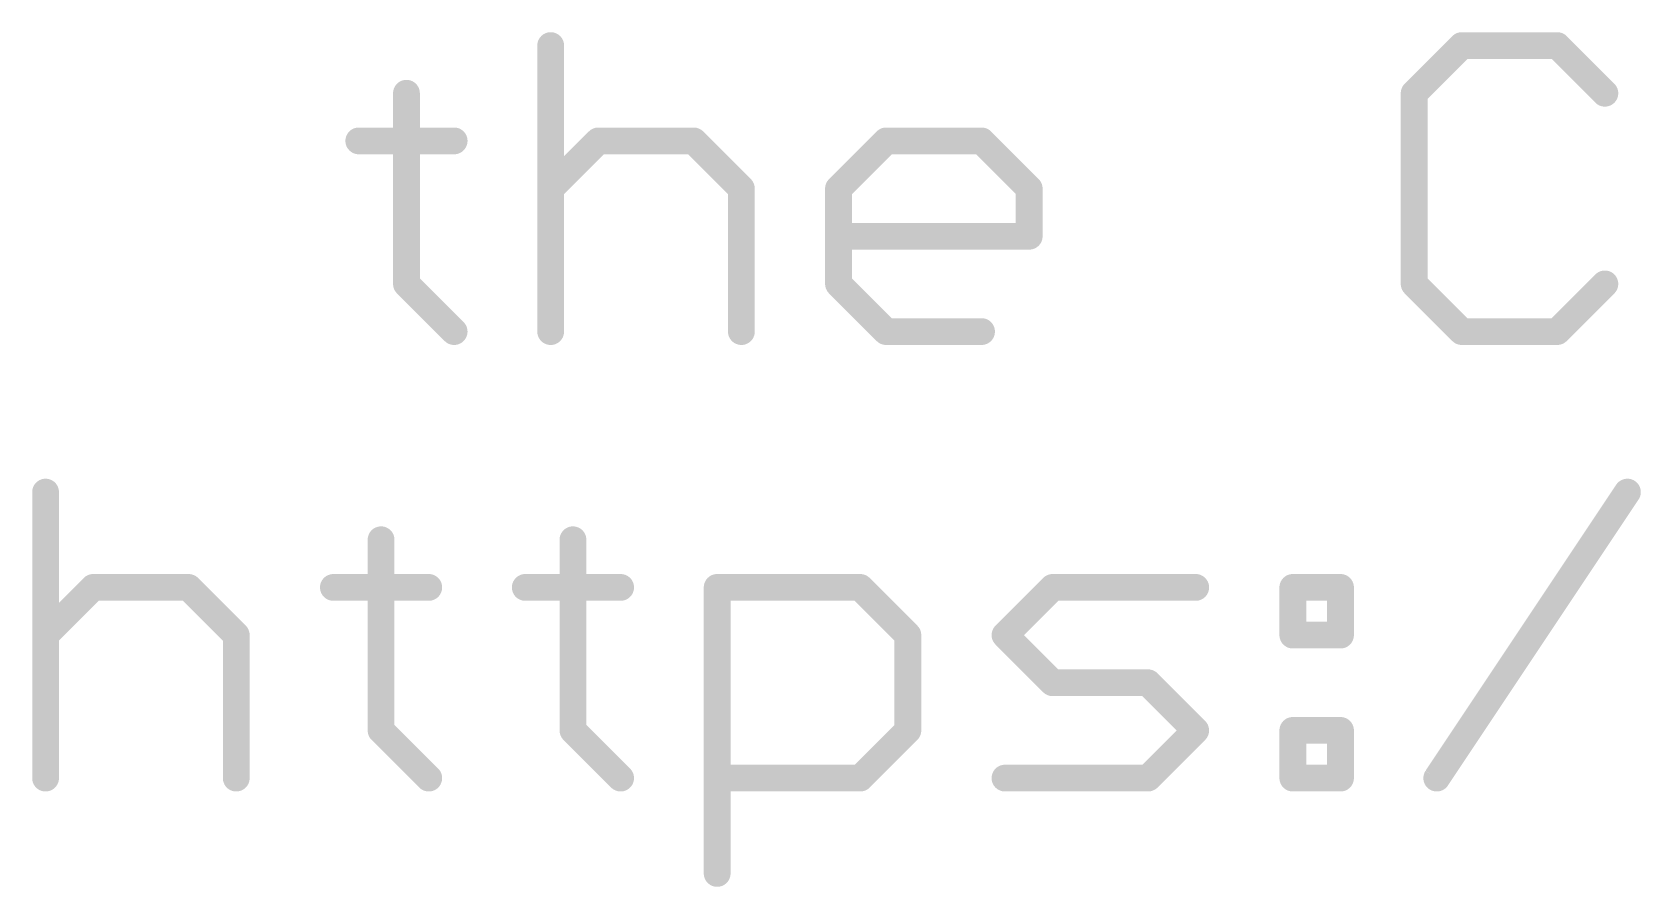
# Model space of a CAD drawing. Extents: x -22 to 88, y -20 to 45.
# Drawn here: x 0.37 to 9.52, y -11.97 to -7.11 of the extents above; entities that cross this region are included whole.
import ezdxf

# ---------------------------------------------------------------- set-up
doc = ezdxf.new("R2010")
doc.units = 0
doc.layers.add('51', color=53, linetype='CONTINUOUS')

msp = doc.modelspace()

# ---------------------------------------------------------------- linework, layer by layer
at = {"layer": '51', "const_width": 0.1524}
for points in [[(3.3164, -7.1868), (3.3164, -8.8138)], [(3.3164, -7.1868), (3.3164, -8.8138)], [(8.499, -7.1868), (8.2279, -7.458)], [(8.499, -7.1868), (8.2279, -7.458)], [(9.0414, -7.1868), (8.499, -7.1868)], [(9.0414, -7.1868), (8.499, -7.1868)], [(9.3125, -7.458), (9.0414, -7.1868)], [(9.3125, -7.458), (9.0414, -7.1868)], [(2.4961, -7.458), (2.4961, -8.5426)], [(2.4961, -7.458), (2.4961, -8.5426)], [(8.2279, -7.458), (8.2279, -8.5426)], [(8.2279, -7.458), (8.2279, -8.5426)], [(2.225, -7.7291), (2.7673, -7.7291)], [(2.225, -7.7291), (2.7673, -7.7291)], [(3.3164, -8.0003), (3.5876, -7.7291)], [(3.3164, -8.0003), (3.5876, -7.7291)], [(3.5876, -7.7291), (4.1299, -7.7291)], [(3.5876, -7.7291), (4.1299, -7.7291)], [(4.1299, -7.7291), (4.4011, -8.0003)], [(4.1299, -7.7291), (4.4011, -8.0003)], [(4.9536, -8.0003), (5.2247, -7.7291)], [(4.9536, -8.0003), (5.2247, -7.7291)], [(5.2247, -7.7291), (5.7671, -7.7291)], [(5.2247, -7.7291), (5.7671, -7.7291)], [(5.7671, -7.7291), (6.0382, -8.0003)], [(5.7671, -7.7291), (6.0382, -8.0003)], [(4.4011, -8.0003), (4.4011, -8.8138)], [(4.4011, -8.0003), (4.4011, -8.8138)], [(4.9536, -8.5426), (4.9536, -8.0003)], [(4.9536, -8.5426), (4.9536, -8.0003)], [(6.0382, -8.0003), (6.0382, -8.2715)], [(6.0382, -8.0003), (6.0382, -8.2715)], [(6.0382, -8.2715), (4.9536, -8.2715)], [(6.0382, -8.2715), (4.9536, -8.2715)], [(2.4961, -8.5426), (2.7673, -8.8138)], [(2.4961, -8.5426), (2.7673, -8.8138)], [(5.2247, -8.8138), (4.9536, -8.5426)], [(5.2247, -8.8138), (4.9536, -8.5426)], [(8.2279, -8.5426), (8.499, -8.8138)], [(8.2279, -8.5426), (8.499, -8.8138)], [(9.0414, -8.8138), (9.3125, -8.5426)], [(9.0414, -8.8138), (9.3125, -8.5426)], [(5.7671, -8.8138), (5.2247, -8.8138)], [(5.7671, -8.8138), (5.2247, -8.8138)], [(8.499, -8.8138), (9.0414, -8.8138)], [(8.499, -8.8138), (9.0414, -8.8138)], [(0.4434, -9.7268), (0.4434, -11.3538)], [(0.4434, -9.7268), (0.4434, -11.3538)], [(8.3563, -11.3538), (9.4409, -9.7268)], [(8.3563, -11.3538), (9.4409, -9.7268)], [(2.3517, -9.998), (2.3517, -11.0826)], [(2.3517, -9.998), (2.3517, -11.0826)], [(3.4431, -9.998), (3.4431, -11.0826)], [(3.4431, -9.998), (3.4431, -11.0826)], [(0.4434, -10.5403), (0.7145, -10.2691)], [(0.4434, -10.5403), (0.7145, -10.2691)], [(0.7145, -10.2691), (1.2569, -10.2691)], [(0.7145, -10.2691), (1.2569, -10.2691)], [(1.2569, -10.2691), (1.528, -10.5403)], [(1.2569, -10.2691), (1.528, -10.5403)], [(2.0805, -10.2691), (2.6228, -10.2691)], [(2.0805, -10.2691), (2.6228, -10.2691)], [(3.172, -10.2691), (3.7143, -10.2691)], [(3.172, -10.2691), (3.7143, -10.2691)], [(4.2634, -11.8961), (4.2634, -10.2691)], [(4.2634, -10.2691), (5.0769, -10.2691)], [(4.2634, -11.8961), (4.2634, -10.2691)], [(4.2634, -10.2691), (5.0769, -10.2691)], [(5.0769, -10.2691), (5.348, -10.5403)], [(5.0769, -10.2691), (5.348, -10.5403)], [(5.9005, -10.5403), (6.1717, -10.2691)], [(5.9005, -10.5403), (6.1717, -10.2691)], [(6.1717, -10.2691), (6.9852, -10.2691)], [(6.1717, -10.2691), (6.9852, -10.2691)], [(7.5377, -10.2691), (7.8089, -10.2691)], [(7.5377, -10.5403), (7.5377, -10.2691)], [(7.5377, -10.2691), (7.8089, -10.2691)], [(7.5377, -10.5403), (7.5377, -10.2691)], [(7.8089, -10.2691), (7.8089, -10.5403)], [(7.8089, -10.2691), (7.8089, -10.5403)], [(1.528, -10.5403), (1.528, -11.3538)], [(1.528, -10.5403), (1.528, -11.3538)], [(5.348, -10.5403), (5.348, -11.0826)], [(5.348, -10.5403), (5.348, -11.0826)], [(6.1717, -10.8115), (5.9005, -10.5403)], [(6.1717, -10.8115), (5.9005, -10.5403)], [(7.8089, -10.5403), (7.5377, -10.5403)], [(7.8089, -10.5403), (7.5377, -10.5403)], [(6.714, -10.8115), (6.1717, -10.8115)], [(6.714, -10.8115), (6.1717, -10.8115)], [(6.9852, -11.0826), (6.714, -10.8115)], [(6.9852, -11.0826), (6.714, -10.8115)], [(2.3517, -11.0826), (2.6228, -11.3538)], [(2.3517, -11.0826), (2.6228, -11.3538)], [(3.4431, -11.0826), (3.7143, -11.3538)], [(3.4431, -11.0826), (3.7143, -11.3538)], [(5.348, -11.0826), (5.0769, -11.3538)], [(5.348, -11.0826), (5.0769, -11.3538)], [(6.714, -11.3538), (6.9852, -11.0826)], [(6.714, -11.3538), (6.9852, -11.0826)], [(7.5377, -11.0826), (7.8089, -11.0826)], [(7.5377, -11.3538), (7.5377, -11.0826)], [(7.5377, -11.0826), (7.8089, -11.0826)], [(7.5377, -11.3538), (7.5377, -11.0826)], [(7.8089, -11.0826), (7.8089, -11.3538)], [(7.8089, -11.0826), (7.8089, -11.3538)], [(5.0769, -11.3538), (4.2634, -11.3538)], [(5.0769, -11.3538), (4.2634, -11.3538)], [(5.9005, -11.3538), (6.714, -11.3538)], [(5.9005, -11.3538), (6.714, -11.3538)], [(7.8089, -11.3538), (7.5377, -11.3538)], [(7.8089, -11.3538), (7.5377, -11.3538)]]:
    msp.add_lwpolyline(points, dxfattribs=at)
at = {"layer": '51', "const_width": 0.0762}
for points in [[(3.3545, -7.1868, 1), (3.2783, -7.1868)], [(3.3545, -7.1868, 1), (3.2783, -7.1868)], [(8.499, -7.1487, 1), (8.499, -7.2249)], [(8.499, -7.1487, 1), (8.499, -7.2249)], [(8.526, -7.2138, 1), (8.4721, -7.1599)], [(8.526, -7.2138, 1), (8.4721, -7.1599)], [(9.0683, -7.1599, 1), (9.0144, -7.2138)], [(9.0683, -7.1599, 1), (9.0144, -7.2138)], [(9.0414, -7.2249, 1), (9.0414, -7.1487)], [(9.0414, -7.2249, 1), (9.0414, -7.1487)], [(2.5342, -7.458, 1), (2.458, -7.458)], [(2.5342, -7.458, 1), (2.458, -7.458)], [(8.2009, -7.431, 1), (8.2548, -7.4849)], [(8.2009, -7.431, 1), (8.2548, -7.4849)], [(8.266, -7.458, 1), (8.1898, -7.458)], [(8.266, -7.458, 1), (8.1898, -7.458)], [(9.2856, -7.4849, 1), (9.3395, -7.431)], [(9.2856, -7.4849, 1), (9.3395, -7.431)], [(2.225, -7.691, 1), (2.225, -7.7672)], [(2.225, -7.691, 1), (2.225, -7.7672)], [(2.7673, -7.7672, 1), (2.7673, -7.691)], [(2.7673, -7.7672, 1), (2.7673, -7.691)], [(3.5876, -7.691, 1), (3.5876, -7.7672)], [(3.5876, -7.691, 1), (3.5876, -7.7672)], [(3.6145, -7.7561, 1), (3.5606, -7.7022)], [(3.6145, -7.7561, 1), (3.5606, -7.7022)], [(4.1568, -7.7022, 1), (4.103, -7.7561)], [(4.1568, -7.7022, 1), (4.103, -7.7561)], [(4.1299, -7.7672, 1), (4.1299, -7.691)], [(4.1299, -7.7672, 1), (4.1299, -7.691)], [(5.2247, -7.691, 1), (5.2247, -7.7672)], [(5.2247, -7.691, 1), (5.2247, -7.7672)], [(5.2517, -7.7561, 1), (5.1978, -7.7022)], [(5.2517, -7.7561, 1), (5.1978, -7.7022)], [(5.794, -7.7022, 1), (5.7401, -7.7561)], [(5.794, -7.7022, 1), (5.7401, -7.7561)], [(5.7671, -7.7672, 1), (5.7671, -7.691)], [(5.7671, -7.7672, 1), (5.7671, -7.691)], [(3.2895, -7.9734, 1), (3.3433, -8.0272)], [(3.2895, -7.9734, 1), (3.3433, -8.0272)], [(4.4392, -8.0003, 1), (4.363, -8.0003)], [(4.4392, -8.0003, 1), (4.363, -8.0003)], [(4.3741, -8.0272, 1), (4.428, -7.9734)], [(4.3741, -8.0272, 1), (4.428, -7.9734)], [(4.9917, -8.0003, 1), (4.9155, -8.0003)], [(4.9917, -8.0003, 1), (4.9155, -8.0003)], [(4.9266, -7.9734, 1), (4.9805, -8.0272)], [(4.9266, -7.9734, 1), (4.9805, -8.0272)], [(6.0763, -8.0003, 1), (6.0001, -8.0003)], [(6.0763, -8.0003, 1), (6.0001, -8.0003)], [(6.0113, -8.0272, 1), (6.0652, -7.9734)], [(6.0113, -8.0272, 1), (6.0652, -7.9734)], [(4.9536, -8.2334, 1), (4.9536, -8.3096)], [(4.9536, -8.2334, 1), (4.9536, -8.3096)], [(6.0001, -8.2715, 1), (6.0763, -8.2715)], [(6.0001, -8.2715, 1), (6.0763, -8.2715)], [(6.0382, -8.3096, 1), (6.0382, -8.2334)], [(6.0382, -8.3096, 1), (6.0382, -8.2334)], [(2.5231, -8.5157, 1), (2.4692, -8.5696)], [(2.5231, -8.5157, 1), (2.4692, -8.5696)], [(2.458, -8.5426, 1), (2.5342, -8.5426)], [(2.458, -8.5426, 1), (2.5342, -8.5426)], [(4.9805, -8.5157, 1), (4.9266, -8.5696)], [(4.9805, -8.5157, 1), (4.9266, -8.5696)], [(4.9155, -8.5426, 1), (4.9917, -8.5426)], [(4.9155, -8.5426, 1), (4.9917, -8.5426)], [(8.2548, -8.5157, 1), (8.2009, -8.5696)], [(8.2548, -8.5157, 1), (8.2009, -8.5696)], [(8.1898, -8.5426, 1), (8.266, -8.5426)], [(8.1898, -8.5426, 1), (8.266, -8.5426)], [(9.3395, -8.5696, 1), (9.2856, -8.5157)], [(9.3395, -8.5696, 1), (9.2856, -8.5157)], [(2.7404, -8.8407, 1), (2.7942, -8.7869)], [(2.7404, -8.8407, 1), (2.7942, -8.7869)], [(3.2783, -8.8138, 1), (3.3545, -8.8138)], [(3.2783, -8.8138, 1), (3.3545, -8.8138)], [(4.363, -8.8138, 1), (4.4392, -8.8138)], [(4.363, -8.8138, 1), (4.4392, -8.8138)], [(5.2247, -8.7757, 1), (5.2247, -8.8519)], [(5.2247, -8.7757, 1), (5.2247, -8.8519)], [(5.1978, -8.8407, 1), (5.2517, -8.7869)], [(5.1978, -8.8407, 1), (5.2517, -8.7869)], [(5.7671, -8.8519, 1), (5.7671, -8.7757)], [(5.7671, -8.8519, 1), (5.7671, -8.7757)], [(8.499, -8.7757, 1), (8.499, -8.8519)], [(8.499, -8.7757, 1), (8.499, -8.8519)], [(8.4721, -8.8407, 1), (8.526, -8.7869)], [(8.4721, -8.8407, 1), (8.526, -8.7869)], [(9.0144, -8.7869, 1), (9.0683, -8.8407)], [(9.0144, -8.7869, 1), (9.0683, -8.8407)], [(9.0414, -8.8519, 1), (9.0414, -8.7757)], [(9.0414, -8.8519, 1), (9.0414, -8.7757)], [(0.4815, -9.7268, 1), (0.4053, -9.7268)], [(0.4815, -9.7268, 1), (0.4053, -9.7268)], [(9.4726, -9.7479, 1), (9.4092, -9.7057)], [(9.4726, -9.7479, 1), (9.4092, -9.7057)], [(2.3898, -9.998, 1), (2.3136, -9.998)], [(2.3898, -9.998, 1), (2.3136, -9.998)], [(3.4812, -9.998, 1), (3.405, -9.998)], [(3.4812, -9.998, 1), (3.405, -9.998)], [(0.7145, -10.231, 1), (0.7145, -10.3072)], [(0.7145, -10.231, 1), (0.7145, -10.3072)], [(0.7415, -10.2961, 1), (0.6876, -10.2422)], [(0.7415, -10.2961, 1), (0.6876, -10.2422)], [(1.2838, -10.2422, 1), (1.2299, -10.2961)], [(1.2838, -10.2422, 1), (1.2299, -10.2961)], [(1.2569, -10.3072, 1), (1.2569, -10.231)], [(1.2569, -10.3072, 1), (1.2569, -10.231)], [(2.0805, -10.231, 1), (2.0805, -10.3072)], [(2.0805, -10.231, 1), (2.0805, -10.3072)], [(2.6228, -10.3072, 1), (2.6228, -10.231)], [(2.6228, -10.3072, 1), (2.6228, -10.231)], [(3.172, -10.231, 1), (3.172, -10.3072)], [(3.172, -10.231, 1), (3.172, -10.3072)], [(3.7143, -10.3072, 1), (3.7143, -10.231)], [(3.7143, -10.3072, 1), (3.7143, -10.231)], [(4.3015, -10.2691, 1), (4.2253, -10.2691)], [(4.2634, -10.231, 1), (4.2634, -10.3072)], [(4.3015, -10.2691, 1), (4.2253, -10.2691)], [(4.2634, -10.231, 1), (4.2634, -10.3072)], [(5.1038, -10.2422, 1), (5.0499, -10.2961)], [(5.1038, -10.2422, 1), (5.0499, -10.2961)], [(5.0769, -10.3072, 1), (5.0769, -10.231)], [(5.0769, -10.3072, 1), (5.0769, -10.231)], [(6.1717, -10.231, 1), (6.1717, -10.3072)], [(6.1717, -10.231, 1), (6.1717, -10.3072)], [(6.1986, -10.2961, 1), (6.1448, -10.2422)], [(6.1986, -10.2961, 1), (6.1448, -10.2422)], [(6.9852, -10.3072, 1), (6.9852, -10.231)], [(6.9852, -10.3072, 1), (6.9852, -10.231)], [(7.5377, -10.231, 1), (7.5377, -10.3072)], [(7.5758, -10.2691, 1), (7.4996, -10.2691)], [(7.5377, -10.231, 1), (7.5377, -10.3072)], [(7.5758, -10.2691, 1), (7.4996, -10.2691)], [(7.847, -10.2691, 1), (7.7708, -10.2691)], [(7.847, -10.2691, 1), (7.7708, -10.2691)], [(7.8089, -10.3072, 1), (7.8089, -10.231)], [(7.8089, -10.3072, 1), (7.8089, -10.231)], [(0.4164, -10.5134, 1), (0.4703, -10.5672)], [(0.4164, -10.5134, 1), (0.4703, -10.5672)], [(1.5661, -10.5403, 1), (1.4899, -10.5403)], [(1.5661, -10.5403, 1), (1.4899, -10.5403)], [(1.5011, -10.5672, 1), (1.555, -10.5134)], [(1.5011, -10.5672, 1), (1.555, -10.5134)], [(5.3861, -10.5403, 1), (5.3099, -10.5403)], [(5.3861, -10.5403, 1), (5.3099, -10.5403)], [(5.3211, -10.5672, 1), (5.375, -10.5134)], [(5.3211, -10.5672, 1), (5.375, -10.5134)], [(5.9275, -10.5134, 1), (5.8736, -10.5672)], [(5.9275, -10.5134, 1), (5.8736, -10.5672)], [(5.8736, -10.5134, 1), (5.9275, -10.5672)], [(5.8736, -10.5134, 1), (5.9275, -10.5672)], [(7.5377, -10.5022, 1), (7.5377, -10.5784)], [(7.5377, -10.5022, 1), (7.5377, -10.5784)], [(7.4996, -10.5403, 1), (7.5758, -10.5403)], [(7.4996, -10.5403, 1), (7.5758, -10.5403)], [(7.7708, -10.5403, 1), (7.847, -10.5403)], [(7.7708, -10.5403, 1), (7.847, -10.5403)], [(7.8089, -10.5784, 1), (7.8089, -10.5022)], [(7.8089, -10.5784, 1), (7.8089, -10.5022)], [(6.1717, -10.7734, 1), (6.1717, -10.8496)], [(6.1717, -10.7734, 1), (6.1717, -10.8496)], [(6.1448, -10.8384, 1), (6.1986, -10.7845)], [(6.1448, -10.8384, 1), (6.1986, -10.7845)], [(6.741, -10.7845, 1), (6.6871, -10.8384)], [(6.741, -10.7845, 1), (6.6871, -10.8384)], [(6.714, -10.8496, 1), (6.714, -10.7734)], [(6.714, -10.8496, 1), (6.714, -10.7734)], [(2.3786, -11.0557, 1), (2.3247, -11.1096)], [(2.3786, -11.0557, 1), (2.3247, -11.1096)], [(2.3136, -11.0826, 1), (2.3898, -11.0826)], [(2.3136, -11.0826, 1), (2.3898, -11.0826)], [(3.4701, -11.0557, 1), (3.4162, -11.1096)], [(3.4701, -11.0557, 1), (3.4162, -11.1096)], [(3.405, -11.0826, 1), (3.4812, -11.0826)], [(3.405, -11.0826, 1), (3.4812, -11.0826)], [(5.3099, -11.0826, 1), (5.3861, -11.0826)], [(5.3099, -11.0826, 1), (5.3861, -11.0826)], [(5.375, -11.1096, 1), (5.3211, -11.0557)], [(5.375, -11.1096, 1), (5.3211, -11.0557)], [(7.0121, -11.1096, 1), (6.9583, -11.0557)], [(7.0121, -11.1096, 1), (6.9583, -11.0557)], [(6.9583, -11.1096, 1), (7.0121, -11.0557)], [(6.9583, -11.1096, 1), (7.0121, -11.0557)], [(7.5377, -11.0445, 1), (7.5377, -11.1207)], [(7.5758, -11.0826, 1), (7.4996, -11.0826)], [(7.5377, -11.0445, 1), (7.5377, -11.1207)], [(7.5758, -11.0826, 1), (7.4996, -11.0826)], [(7.847, -11.0826, 1), (7.7708, -11.0826)], [(7.847, -11.0826, 1), (7.7708, -11.0826)], [(7.8089, -11.1207, 1), (7.8089, -11.0445)], [(7.8089, -11.1207, 1), (7.8089, -11.0445)], [(0.4053, -11.3538, 1), (0.4815, -11.3538)], [(0.4053, -11.3538, 1), (0.4815, -11.3538)], [(1.4899, -11.3538, 1), (1.5661, -11.3538)], [(1.4899, -11.3538, 1), (1.5661, -11.3538)], [(2.5959, -11.3807, 1), (2.6498, -11.3269)], [(2.5959, -11.3807, 1), (2.6498, -11.3269)], [(3.6873, -11.3807, 1), (3.7412, -11.3269)], [(3.6873, -11.3807, 1), (3.7412, -11.3269)], [(4.2634, -11.3157, 1), (4.2634, -11.3919)], [(4.2634, -11.3157, 1), (4.2634, -11.3919)], [(5.0499, -11.3269, 1), (5.1038, -11.3807)], [(5.0499, -11.3269, 1), (5.1038, -11.3807)], [(5.0769, -11.3919, 1), (5.0769, -11.3157)], [(5.0769, -11.3919, 1), (5.0769, -11.3157)], [(5.9005, -11.3157, 1), (5.9005, -11.3919)], [(5.9005, -11.3157, 1), (5.9005, -11.3919)], [(6.6871, -11.3269, 1), (6.741, -11.3807)], [(6.6871, -11.3269, 1), (6.741, -11.3807)], [(6.714, -11.3919, 1), (6.714, -11.3157)], [(6.714, -11.3919, 1), (6.714, -11.3157)], [(7.5377, -11.3157, 1), (7.5377, -11.3919)], [(7.5377, -11.3157, 1), (7.5377, -11.3919)], [(7.4996, -11.3538, 1), (7.5758, -11.3538)], [(7.4996, -11.3538, 1), (7.5758, -11.3538)], [(7.7708, -11.3538, 1), (7.847, -11.3538)], [(7.7708, -11.3538, 1), (7.847, -11.3538)], [(7.8089, -11.3919, 1), (7.8089, -11.3157)], [(7.8089, -11.3919, 1), (7.8089, -11.3157)], [(8.3246, -11.3327, 1), (8.388, -11.3749)], [(8.3246, -11.3327, 1), (8.388, -11.3749)], [(4.2253, -11.8961, 1), (4.3015, -11.8961)], [(4.2253, -11.8961, 1), (4.3015, -11.8961)]]:
    msp.add_lwpolyline(points, format="xyb", dxfattribs=at)

doc.saveas('drawing.dxf')
